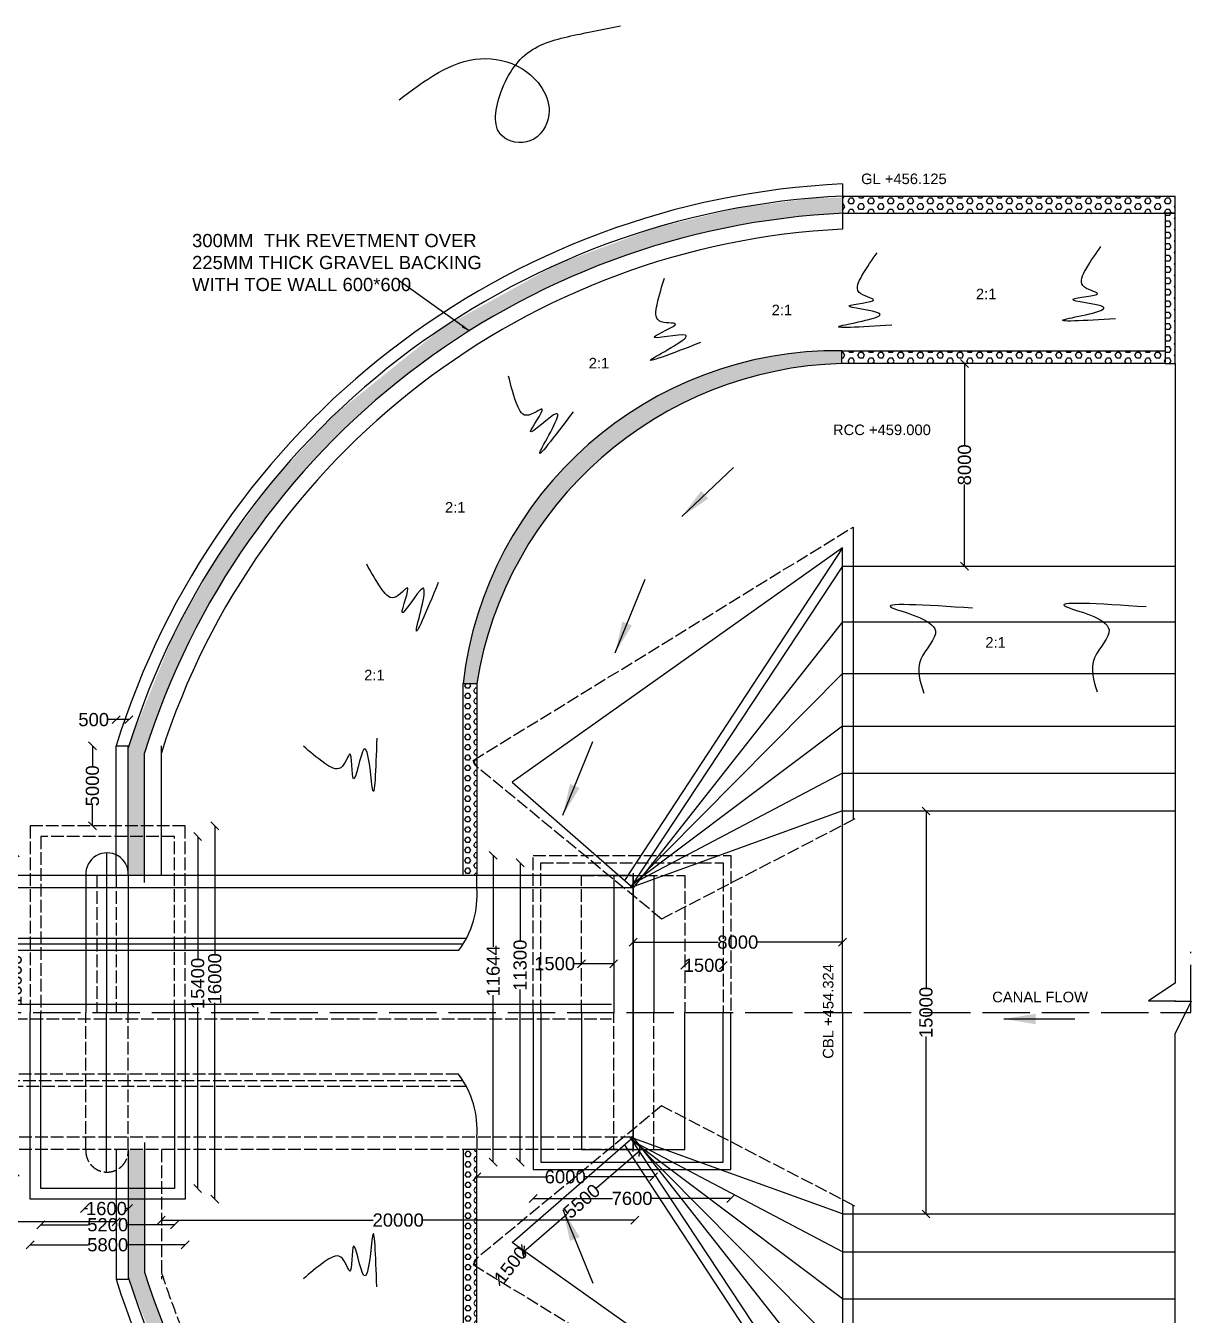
# Model space of a CAD drawing. Header units: millimetres. Extents: x 5124 to 3252586, y 2311 to 45846679.
# Drawn here: x 3155080 to 3199050, y 45743558 to 45792434 of the extents above; entities that cross this region are included whole.
import ezdxf

# ---------------------------------------------------------------- set-up
doc = ezdxf.new("R2010")
doc.units = ezdxf.units.MM
doc.header["$MEASUREMENT"] = 0
doc.linetypes.add('ACAD_ISO02W100', pattern=[15, 12, -3])
for name, color, linetype in [('DIMENSION', 7, 'Continuous'), ('DRAWING', 7, 'Continuous'), ('TEXT', 7, 'Continuous')]:
    doc.layers.add(name, color=color, linetype=linetype)
doc.styles.get("Standard").update_dxf_attribs({"font": 'arial.ttf'})
doc.dimstyles.get("Standard").update_dxf_attribs({"dimtxt": 500, "dimasz": 300, "dimexe": 0.18, "dimexo": 0.0625, "dimgap": 0.09, "dimtad": 0, "dimdec": 0, "dimzin": 0, "dimdsep": 46, "dimtxsty": 'Standard', "dimblk": 'OBLIQUE', "dimcen": 0.09, "dimse1": 1, "dimse2": 1, "dimadec": 0, "dimazin": 0, "dimtfac": 1, "dimtdec": 0, "dimtofl": 0, "dimtmove": 0, "dimatfit": 3, "dimfxl": 1, "dimtolj": 1, "dimtzin": 0, "dimarcsym": 0})
pattern_1 = [(180, (6196575.2, 0), (0, 216.506351), [125, -250]), (60, (6196575.2, 0), (187.5, -108.2531755), [125, -250]), (120, (6196450.2, 0), (187.5, 108.2531755), [125, -250])]

# ---------------------------------------------------------------- blocks, each defined once
blk = doc.blocks.new('_Oblique')
at = {"color": 0, "linetype": 'ByBlock', "lineweight": -2}
blk.add_line((-0.5, -0.5), (0.5, 0.5), dxfattribs=at)
blk = doc.blocks.new('*D158')
at = {"layer": 'Defpoints', "color": 0, "transparency": 16777216}
for p in [(3157304, 45747957), (3157304, 45747598), (3158973, 45747957)]:
    blk.add_point(p, dxfattribs=at)
at = {"layer": 'DIMENSION', "color": 0, "lineweight": -2, "transparency": 16777216}
for p, q in [((3157304, 45747598), (3157417, 45747598)), ((3158973, 45747598), (3158861, 45747598))]:
    blk.add_line(p, q, dxfattribs=at)
at = {"layer": 'DIMENSION', "color": 0, "lineweight": -2, "transparency": 16777216, "xscale": 300, "yscale": 300, "zscale": 300, "rotation": 180}
blk.add_blockref('_Oblique', (3157304, 45747598), dxfattribs=at)
at = {"layer": 'DIMENSION', "color": 0, "lineweight": -2, "transparency": 16777216, "xscale": 300, "yscale": 300, "zscale": 300}
blk.add_blockref('_Oblique', (3158973, 45747598), dxfattribs=at)
at = {"layer": 'DIMENSION', "color": 0, "transparency": 16777216, "insert": (3158139, 45747598), "char_height": 500, "attachment_point": 5}
blk.add_mtext('\\A1;1600', dxfattribs=at)
blk = doc.blocks.new('*D159')
at = {"layer": 'Defpoints', "color": 0, "transparency": 16777216}
for p in [(3155653, 45748359), (3160722, 45748359), (3155653, 45746985)]:
    blk.add_point(p, dxfattribs=at)
at = {"layer": 'DIMENSION', "color": 0, "lineweight": -2, "transparency": 16777216}
for p, q in [((3155653, 45746985), (3157442, 45746985)), ((3160722, 45746985), (3158933, 45746985))]:
    blk.add_line(p, q, dxfattribs=at)
at = {"layer": 'DIMENSION', "color": 0, "lineweight": -2, "transparency": 16777216, "xscale": 300, "yscale": 300, "zscale": 300, "rotation": 180}
blk.add_blockref('_Oblique', (3155653, 45746985), dxfattribs=at)
at = {"layer": 'DIMENSION', "color": 0, "lineweight": -2, "transparency": 16777216, "xscale": 300, "yscale": 300, "zscale": 300}
blk.add_blockref('_Oblique', (3160722, 45746985), dxfattribs=at)
at = {"layer": 'DIMENSION', "color": 0, "transparency": 16777216, "insert": (3158188, 45746985), "char_height": 500, "attachment_point": 5}
blk.add_mtext('\\A1;5200', dxfattribs=at)
blk = doc.blocks.new('*D160')
at = {"layer": 'Defpoints', "color": 0, "transparency": 16777216}
for p in [(3155250, 45747957), (3161125, 45747957), (3155250, 45746225)]:
    blk.add_point(p, dxfattribs=at)
at = {"layer": 'DIMENSION', "color": 0, "lineweight": -2, "transparency": 16777216}
for p, q in [((3155250, 45746225), (3157442, 45746225)), ((3161125, 45746225), (3158933, 45746225))]:
    blk.add_line(p, q, dxfattribs=at)
at = {"layer": 'DIMENSION', "color": 0, "lineweight": -2, "transparency": 16777216, "xscale": 300, "yscale": 300, "zscale": 300, "rotation": 180}
blk.add_blockref('_Oblique', (3155250, 45746225), dxfattribs=at)
at = {"layer": 'DIMENSION', "color": 0, "lineweight": -2, "transparency": 16777216, "xscale": 300, "yscale": 300, "zscale": 300}
blk.add_blockref('_Oblique', (3161125, 45746225), dxfattribs=at)
at = {"layer": 'DIMENSION', "color": 0, "transparency": 16777216, "insert": (3158188, 45746225), "char_height": 500, "attachment_point": 5}
blk.add_mtext('\\A1;5800', dxfattribs=at)
blk = doc.blocks.new('*D161')
at = {"layer": 'Defpoints', "color": 0, "transparency": 16777216}
for p in [(3154680, 45761084), (3158139, 45761084), (3158162, 45748982)]:
    blk.add_point(p, dxfattribs=at)
at = {"layer": 'DIMENSION', "color": 0, "lineweight": -2, "transparency": 16777216}
for p, q in [((3154680, 45761084), (3154680, 45757165)), ((3154680, 45748982), (3154680, 45755332))]:
    blk.add_line(p, q, dxfattribs=at)
at = {"layer": 'DIMENSION', "color": 0, "lineweight": -2, "transparency": 16777216, "xscale": 300, "yscale": 300, "zscale": 300}
for p, rotation in [((3154680, 45761084), 90), ((3154680, 45748982), 270)]:
    blk.add_blockref('_Oblique', p, dxfattribs=dict(at, rotation=rotation))
at = {"layer": 'DIMENSION', "color": 0, "transparency": 16777216, "insert": (3154680, 45756248), "char_height": 500, "attachment_point": 5, "rotation": 90}
blk.add_mtext('\\A1;16000', dxfattribs=at)
blk = doc.blocks.new('*D162')
at = {"layer": 'Defpoints', "color": 0, "transparency": 16777216}
for p in [(3160722, 45761707), (3160722, 45748359), (3161600, 45748359)]:
    blk.add_point(p, dxfattribs=at)
at = {"layer": 'DIMENSION', "color": 0, "lineweight": -2, "transparency": 16777216}
for p, q in [((3161600, 45761707), (3161600, 45757049)), ((3161600, 45748359), (3161600, 45755216))]:
    blk.add_line(p, q, dxfattribs=at)
at = {"layer": 'DIMENSION', "color": 0, "lineweight": -2, "transparency": 16777216, "xscale": 300, "yscale": 300, "zscale": 300}
for p, rotation in [((3161600, 45761707), 90), ((3161600, 45748359), 270)]:
    blk.add_blockref('_Oblique', p, dxfattribs=dict(at, rotation=rotation))
at = {"layer": 'DIMENSION', "color": 0, "transparency": 16777216, "insert": (3161600, 45756132), "char_height": 500, "attachment_point": 5, "rotation": 90}
blk.add_mtext('\\A1;15400', dxfattribs=at)
blk = doc.blocks.new('*D163')
at = {"layer": 'Defpoints', "color": 0, "transparency": 16777216}
for p in [(3161125, 45762109), (3161125, 45747957), (3162248, 45747957)]:
    blk.add_point(p, dxfattribs=at)
at = {"layer": 'DIMENSION', "color": 0, "lineweight": -2, "transparency": 16777216}
for p, q in [((3162248, 45762109), (3162248, 45757227)), ((3162248, 45747957), (3162248, 45755394))]:
    blk.add_line(p, q, dxfattribs=at)
at = {"layer": 'DIMENSION', "color": 0, "lineweight": -2, "transparency": 16777216, "xscale": 300, "yscale": 300, "zscale": 300}
for p, rotation in [((3162248, 45762109), 90), ((3162248, 45747957), 270)]:
    blk.add_blockref('_Oblique', p, dxfattribs=dict(at, rotation=rotation))
at = {"layer": 'DIMENSION', "color": 0, "transparency": 16777216, "insert": (3162248, 45756310), "char_height": 500, "attachment_point": 5, "rotation": 90}
blk.add_mtext('\\A1;16000', dxfattribs=at)
blk = doc.blocks.new('*D180')
at = {"layer": 'Defpoints', "color": 0, "transparency": 16777216}
for p in [(3180078, 45756819), (3180078, 45756819), (3181533, 45756819)]:
    blk.add_point(p, dxfattribs=at)
at = {"layer": 'DIMENSION', "color": 0, "lineweight": -2, "transparency": 16777216}
for p, q in [((3180078, 45756819), (3180083, 45756819)), ((3181533, 45756819), (3181528, 45756819))]:
    blk.add_line(p, q, dxfattribs=at)
at = {"layer": 'DIMENSION', "color": 0, "lineweight": -2, "transparency": 16777216, "xscale": 300, "yscale": 300, "zscale": 300, "rotation": 180}
blk.add_blockref('_Oblique', (3180078, 45756819), dxfattribs=at)
at = {"layer": 'DIMENSION', "color": 0, "lineweight": -2, "transparency": 16777216, "xscale": 300, "yscale": 300, "zscale": 300}
blk.add_blockref('_Oblique', (3181533, 45756819), dxfattribs=at)
at = {"layer": 'DIMENSION', "color": 0, "transparency": 16777216, "insert": (3180805, 45756819), "char_height": 500, "attachment_point": 5}
blk.add_mtext('\\A1;1500', dxfattribs=at)
blk = doc.blocks.new('*D181')
at = {"layer": 'Defpoints', "color": 0, "transparency": 16777216}
for p in [(3178115, 45757698), (3178115, 45757698), (3186049, 45757698)]:
    blk.add_point(p, dxfattribs=at)
at = {"layer": 'DIMENSION', "color": 0, "lineweight": -2, "transparency": 16777216}
for p, q in [((3178115, 45757698), (3181336, 45757698)), ((3186049, 45757698), (3182828, 45757698))]:
    blk.add_line(p, q, dxfattribs=at)
at = {"layer": 'DIMENSION', "color": 0, "lineweight": -2, "transparency": 16777216, "xscale": 300, "yscale": 300, "zscale": 300, "rotation": 180}
blk.add_blockref('_Oblique', (3178115, 45757698), dxfattribs=at)
at = {"layer": 'DIMENSION', "color": 0, "lineweight": -2, "transparency": 16777216, "xscale": 300, "yscale": 300, "zscale": 300}
blk.add_blockref('_Oblique', (3186049, 45757698), dxfattribs=at)
at = {"layer": 'DIMENSION', "color": 0, "transparency": 16777216, "insert": (3182082, 45757698), "char_height": 500, "attachment_point": 5}
blk.add_mtext('\\A1;8000', dxfattribs=at)
blk = doc.blocks.new('*D182')
at = {"layer": 'Defpoints', "color": 0, "transparency": 16777216}
for p in [(3176159, 45756880), (3176159, 45756820), (3177376, 45756820)]:
    blk.add_point(p, dxfattribs=at)
at = {"layer": 'DIMENSION', "color": 0, "lineweight": -2, "transparency": 16777216}
for p, q in [((3176159, 45756880), (3175859, 45756880)), ((3177376, 45756880), (3176159, 45756880))]:
    blk.add_line(p, q, dxfattribs=at)
at = {"layer": 'DIMENSION', "color": 0, "lineweight": -2, "transparency": 16777216, "xscale": 300, "yscale": 300, "zscale": 300, "rotation": 180}
blk.add_blockref('_Oblique', (3176159, 45756880), dxfattribs=at)
at = {"layer": 'DIMENSION', "color": 0, "lineweight": -2, "transparency": 16777216, "xscale": 300, "yscale": 300, "zscale": 300}
blk.add_blockref('_Oblique', (3177376, 45756880), dxfattribs=at)
at = {"layer": 'DIMENSION', "color": 0, "transparency": 16777216, "insert": (3175136, 45756880), "char_height": 500, "attachment_point": 5}
blk.add_mtext('\\A1;1500', dxfattribs=at)
blk = doc.blocks.new('*D183')
at = {"layer": 'Defpoints', "color": 0, "transparency": 16777216}
for p in [(3173828, 45760703), (3174610, 45760703), (3174610, 45749363)]:
    blk.add_point(p, dxfattribs=at)
at = {"layer": 'DIMENSION', "color": 0, "lineweight": -2, "transparency": 16777216}
for p, q in [((3173828, 45760703), (3173828, 45757739)), ((3173828, 45749363), (3173828, 45755906))]:
    blk.add_line(p, q, dxfattribs=at)
at = {"layer": 'DIMENSION', "color": 0, "lineweight": -2, "transparency": 16777216, "xscale": 300, "yscale": 300, "zscale": 300}
for p, rotation in [((3173828, 45760703), 90), ((3173828, 45749363), 270)]:
    blk.add_blockref('_Oblique', p, dxfattribs=dict(at, rotation=rotation))
at = {"layer": 'DIMENSION', "color": 0, "transparency": 16777216, "insert": (3173828, 45756823), "char_height": 500, "attachment_point": 5, "rotation": 90}
blk.add_mtext('\\A1;11300', dxfattribs=at)
blk = doc.blocks.new('*D184')
at = {"layer": 'Defpoints', "color": 0, "transparency": 16777216}
for p in [(3174325, 45760988), (3172806, 45749363), (3174325, 45749363)]:
    blk.add_point(p, dxfattribs=at)
at = {"layer": 'DIMENSION', "color": 0, "lineweight": -2, "transparency": 16777216}
for p, q in [((3172806, 45760988), (3172806, 45757526)), ((3172806, 45749363), (3172806, 45755693))]:
    blk.add_line(p, q, dxfattribs=at)
at = {"layer": 'DIMENSION', "color": 0, "lineweight": -2, "transparency": 16777216, "xscale": 300, "yscale": 300, "zscale": 300}
for p, rotation in [((3172806, 45760988), 90), ((3172806, 45749363), 270)]:
    blk.add_blockref('_Oblique', p, dxfattribs=dict(at, rotation=rotation))
at = {"layer": 'DIMENSION', "color": 0, "transparency": 16777216, "insert": (3172806, 45756609), "char_height": 500, "attachment_point": 5, "rotation": 90}
blk.add_mtext('\\A1;11644', dxfattribs=at)
blk = doc.blocks.new('*D185')
at = {"layer": 'Defpoints', "color": 0, "transparency": 16777216}
for p in [(3172182, 45749839), (3178893, 45749839), (3172182, 45748802)]:
    blk.add_point(p, dxfattribs=at)
at = {"layer": 'DIMENSION', "color": 0, "lineweight": -2, "transparency": 16777216}
for p, q in [((3172182, 45748802), (3174790, 45748802)), ((3178893, 45748802), (3176285, 45748802))]:
    blk.add_line(p, q, dxfattribs=at)
at = {"layer": 'DIMENSION', "color": 0, "lineweight": -2, "transparency": 16777216, "xscale": 300, "yscale": 300, "zscale": 300, "rotation": 180}
blk.add_blockref('_Oblique', (3172182, 45748802), dxfattribs=at)
at = {"layer": 'DIMENSION', "color": 0, "lineweight": -2, "transparency": 16777216, "xscale": 300, "yscale": 300, "zscale": 300}
blk.add_blockref('_Oblique', (3178893, 45748802), dxfattribs=at)
at = {"layer": 'DIMENSION', "color": 0, "transparency": 16777216, "insert": (3175537, 45748802), "char_height": 500, "attachment_point": 5}
blk.add_mtext('\\A1;6000', dxfattribs=at)
blk = doc.blocks.new('*D186')
at = {"layer": 'Defpoints', "color": 0, "transparency": 16777216}
for p in [(3174325, 45749078), (3181818, 45749078), (3174325, 45747984)]:
    blk.add_point(p, dxfattribs=at)
at = {"layer": 'DIMENSION', "color": 0, "lineweight": -2, "transparency": 16777216}
for p, q in [((3174325, 45747984), (3177328, 45747984)), ((3181818, 45747984), (3178815, 45747984))]:
    blk.add_line(p, q, dxfattribs=at)
at = {"layer": 'DIMENSION', "color": 0, "lineweight": -2, "transparency": 16777216, "xscale": 300, "yscale": 300, "zscale": 300, "rotation": 180}
blk.add_blockref('_Oblique', (3174325, 45747984), dxfattribs=at)
at = {"layer": 'DIMENSION', "color": 0, "lineweight": -2, "transparency": 16777216, "xscale": 300, "yscale": 300, "zscale": 300}
blk.add_blockref('_Oblique', (3181818, 45747984), dxfattribs=at)
at = {"layer": 'DIMENSION', "color": 0, "transparency": 16777216, "insert": (3178072, 45747984), "char_height": 500, "attachment_point": 5}
blk.add_mtext('\\A1;7600', dxfattribs=at)
blk = doc.blocks.new('*D187')
at = {"layer": 'Defpoints', "color": 0, "transparency": 16777216}
for p in [(3178316, 45749839), (3178362, 45749785), (3173920, 45746026)]:
    blk.add_point(p, dxfattribs=at)
at = {"layer": 'DIMENSION', "color": 0, "lineweight": -2, "transparency": 16777216}
for p, q in [((3178362, 45749785), (3176728, 45748367)), ((3173966, 45745972), (3175601, 45747390))]:
    blk.add_line(p, q, dxfattribs=at)
at = {"layer": 'DIMENSION', "color": 0, "lineweight": -2, "transparency": 16777216, "xscale": 300, "yscale": 300, "zscale": 300}
for p, rotation in [((3178362, 45749785), 40.93437293867028), ((3173966, 45745972), 220.9343729386703)]:
    blk.add_blockref('_Oblique', p, dxfattribs=dict(at, rotation=rotation))
at = {"layer": 'DIMENSION', "color": 0, "transparency": 16777216, "insert": (3176164, 45747878), "char_height": 500, "attachment_point": 5, "rotation": 40.9344}
blk.add_mtext('\\A1;5500', dxfattribs=at)
blk = doc.blocks.new('*D188')
at = {"layer": 'Defpoints', "color": 0, "transparency": 16777216}
for p in [(3173920, 45746026), (3173023, 45744879), (3173023, 45744879)]:
    blk.add_point(p, dxfattribs=at)
at = {"layer": 'DIMENSION', "color": 0, "lineweight": -2, "transparency": 16777216}
for p, q in [((3173920, 45746026), (3173916, 45746021)), ((3173023, 45744879), (3173026, 45744883))]:
    blk.add_line(p, q, dxfattribs=at)
at = {"layer": 'DIMENSION', "color": 0, "lineweight": -2, "transparency": 16777216, "xscale": 300, "yscale": 300, "zscale": 300}
for p, rotation in [((3173920, 45746026), 51.98374643519207), ((3173023, 45744879), 231.9837464351921)]:
    blk.add_blockref('_Oblique', p, dxfattribs=dict(at, rotation=rotation))
at = {"layer": 'DIMENSION', "color": 0, "transparency": 16777216, "insert": (3173471, 45745452), "char_height": 500, "attachment_point": 5, "rotation": 51.9837}
blk.add_mtext('\\A1;1500', dxfattribs=at)
blk = doc.blocks.new('*D189')
at = {"layer": 'Defpoints', "color": 0, "transparency": 16777216}
for p in [(3189434, 45762671), (3189220, 45747395), (3189434, 45747395)]:
    blk.add_point(p, dxfattribs=at)
at = {"layer": 'DIMENSION', "color": 0, "lineweight": -2, "transparency": 16777216}
for p, q in [((3189220, 45762671), (3189220, 45755949)), ((3189220, 45747395), (3189220, 45754116))]:
    blk.add_line(p, q, dxfattribs=at)
at = {"layer": 'DIMENSION', "color": 0, "lineweight": -2, "transparency": 16777216, "xscale": 300, "yscale": 300, "zscale": 300}
for p, rotation in [((3189220, 45762671), 90), ((3189220, 45747395), 270)]:
    blk.add_blockref('_Oblique', p, dxfattribs=dict(at, rotation=rotation))
at = {"layer": 'DIMENSION', "color": 0, "transparency": 16777216, "insert": (3189220, 45755033), "char_height": 500, "attachment_point": 5, "rotation": 90}
blk.add_mtext('\\A1;15000', dxfattribs=at)
blk = doc.blocks.new('*D190')
at = {"layer": 'Defpoints', "color": 0, "transparency": 16777216}
for p in [(3160222, 45759794), (3160222, 45747161), (3178182, 45747161)]:
    blk.add_point(p, dxfattribs=at)
at = {"layer": 'DIMENSION', "color": 0, "lineweight": -2, "transparency": 16777216}
for p, q in [((3160222, 45747161), (3168258, 45747161)), ((3178182, 45747161), (3170146, 45747161))]:
    blk.add_line(p, q, dxfattribs=at)
at = {"layer": 'DIMENSION', "color": 0, "lineweight": -2, "transparency": 16777216, "xscale": 300, "yscale": 300, "zscale": 300, "rotation": 180}
blk.add_blockref('_Oblique', (3160222, 45747161), dxfattribs=at)
at = {"layer": 'DIMENSION', "color": 0, "lineweight": -2, "transparency": 16777216, "xscale": 300, "yscale": 300, "zscale": 300}
blk.add_blockref('_Oblique', (3178182, 45747161), dxfattribs=at)
at = {"layer": 'DIMENSION', "color": 0, "transparency": 16777216, "insert": (3169202, 45747161), "char_height": 500, "attachment_point": 5}
blk.add_mtext('\\A1;20000', dxfattribs=at)
blk = doc.blocks.new('*D165')
at = {"layer": 'Defpoints', "color": 0, "transparency": 16777216}
for p in [(3141223, 45747094), (3158508, 45747241), (3141223, 45746985)]:
    blk.add_point(p, dxfattribs=at)
at = {"layer": 'DIMENSION', "color": 0, "lineweight": -2, "transparency": 16777216}
for p, q in [((3141223, 45747094), (3148921, 45747094)), ((3158508, 45747094), (3150810, 45747094))]:
    blk.add_line(p, q, dxfattribs=at)
at = {"layer": 'DIMENSION', "color": 0, "lineweight": -2, "transparency": 16777216, "xscale": 300, "yscale": 300, "zscale": 300, "rotation": 180}
blk.add_blockref('_Oblique', (3141223, 45747094), dxfattribs=at)
at = {"layer": 'DIMENSION', "color": 0, "lineweight": -2, "transparency": 16777216, "xscale": 300, "yscale": 300, "zscale": 300}
blk.add_blockref('_Oblique', (3158508, 45747094), dxfattribs=at)
at = {"layer": 'DIMENSION', "color": 0, "transparency": 16777216, "insert": (3149865, 45747094), "char_height": 500, "attachment_point": 5}
blk.add_mtext('\\A1;20000', dxfattribs=at)
blk = doc.blocks.new('*D203')
at = {"layer": 'Defpoints', "color": 0, "transparency": 16777216}
for p in [(3190680, 45779631), (3191451, 45779631), (3191451, 45771950)]:
    blk.add_point(p, dxfattribs=at)
at = {"layer": 'DRAWING', "color": 0, "lineweight": -2, "transparency": 16777216}
for p, q in [((3190680, 45779631), (3190680, 45776536)), ((3190680, 45771950), (3190680, 45775044))]:
    blk.add_line(p, q, dxfattribs=at)
at = {"layer": 'DRAWING', "color": 0, "lineweight": -2, "transparency": 16777216, "xscale": 300, "yscale": 300, "zscale": 300}
for p, rotation in [((3190680, 45779631), 90), ((3190680, 45771950), 270)]:
    blk.add_blockref('_Oblique', p, dxfattribs=dict(at, rotation=rotation))
at = {"layer": 'DRAWING', "color": 0, "transparency": 16777216, "insert": (3190680, 45775790), "char_height": 500, "attachment_point": 5, "rotation": 90}
blk.add_mtext('\\A1;8000', dxfattribs=at)
blk = doc.blocks.new('*D204')
at = {"layer": 'Defpoints', "color": 0, "transparency": 16777216}
for p in [(3157609, 45765140), (3158508, 45765140), (3158508, 45762109)]:
    blk.add_point(p, dxfattribs=at)
at = {"layer": 'DRAWING', "color": 0, "lineweight": -2, "transparency": 16777216}
for p, q in [((3157609, 45765140), (3157609, 45764370)), ((3157609, 45762109), (3157609, 45762879))]:
    blk.add_line(p, q, dxfattribs=at)
at = {"layer": 'DRAWING', "color": 0, "lineweight": -2, "transparency": 16777216, "xscale": 300, "yscale": 300, "zscale": 300}
for p, rotation in [((3157609, 45765140), 90), ((3157609, 45762109), 270)]:
    blk.add_blockref('_Oblique', p, dxfattribs=dict(at, rotation=rotation))
at = {"layer": 'DRAWING', "color": 0, "transparency": 16777216, "insert": (3157609, 45763624), "char_height": 500, "attachment_point": 5, "rotation": 90}
blk.add_mtext('\\A1;5000', dxfattribs=at)
blk = doc.blocks.new('*D205')
at = {"layer": 'Defpoints', "color": 0, "transparency": 16777216}
for p in [(3158508, 45766132), (3158508, 45765140), (3158988, 45765133)]:
    blk.add_point(p, dxfattribs=at)
at = {"layer": 'DRAWING', "color": 0, "lineweight": -2, "transparency": 16777216}
for p, q in [((3158508, 45766132), (3158208, 45766132)), ((3158988, 45766132), (3158508, 45766132))]:
    blk.add_line(p, q, dxfattribs=at)
at = {"layer": 'DRAWING', "color": 0, "lineweight": -2, "transparency": 16777216, "xscale": 300, "yscale": 300, "zscale": 300, "rotation": 180}
blk.add_blockref('_Oblique', (3158508, 45766132), dxfattribs=at)
at = {"layer": 'DRAWING', "color": 0, "lineweight": -2, "transparency": 16777216, "xscale": 300, "yscale": 300, "zscale": 300}
blk.add_blockref('_Oblique', (3158988, 45766132), dxfattribs=at)
at = {"layer": 'DRAWING', "color": 0, "transparency": 16777216, "insert": (3157656, 45766132), "char_height": 500, "attachment_point": 5}
blk.add_mtext('\\A1;500', dxfattribs=at)

msp = doc.modelspace()

# ---------------------------------------------------------------- hatches: boundary and pattern name
at = {"layer": 'DRAWING'}
h = msp.add_hatch(dxfattribs=at)
h.set_pattern_fill('HEX', color=256, scale=1000, style=0)
h.set_pattern_definition(pattern_1)
h.paths.add_polyline_path([(3185058.7, 45785914.6), (3186055.8, 45785914.6), (3186055.8, 45785329.8), (3185973.3, 45785323.3, 0.3139263), (3159588.9, 45764875.6), (3159588.9, 45762109.2), (3159588.9, 45760227.4), (3158969.3, 45760248.6), (3158968.3, 45765069.7, -0.0027936), (3159069.7, 45765387.6), (3160740.4, 45769472.1), (3162391.6, 45772368.4), (3164466.1, 45775197.1), (3166734, 45777643.9), (3170900.4, 45780997.4), (3175235.5, 45783393.6), (3178962.4, 45784776.4), (3182119, 45785529.7)])
h = msp.add_hatch(dxfattribs=at)
h.set_pattern_fill('HEX', color=256, scale=1000, style=0)
h.set_pattern_definition(pattern_1)
h.paths.add_polyline_path([(3186055.8, 45785978.3), (3198671.3, 45785978.3), (3198671.3, 45785329.8), (3186107.2, 45785329.8, 0.000441), (3186055.8, 45785327.4)])
h = msp.add_hatch(dxfattribs=at)
h.set_pattern_fill('HEX', color=256, scale=1000, style=0)
h.set_pattern_definition(pattern_1)
h.paths.add_polyline_path([(3198294.9, 45785329.8), (3198671.3, 45785329.8), (3198671.3, 45779630.8), (3198294.9, 45779630.8)])
h = msp.add_hatch(dxfattribs=at)
h.set_pattern_fill('HEX', color=256, scale=1000, style=0)
h.set_pattern_definition(pattern_1)
h.paths.add_polyline_path([(3171662.6, 45767504.3), (3172181.9, 45767504.3, -0.3603214), (3186025.6, 45779630.8), (3186025.6, 45780118.1, 0.3840619)])
h = msp.add_hatch(dxfattribs=at)
h.set_pattern_fill('HEX', color=256, scale=1000, style=0)
h.set_pattern_definition(pattern_1)
h.paths.add_polyline_path([(3186025.6, 45780118.1), (3186025.6, 45779630.8), (3198294.9, 45779630.8), (3198294.9, 45780118.1)])
h = msp.add_hatch(dxfattribs=at)
h.set_pattern_fill('HEX', color=256, scale=1000, style=0)
h.set_pattern_definition([(180, (6196575.2, 91510065.92), (0, -216.506351), [125, -250]), (300, (6196575.2, 91510065.92), (187.5, 108.2531755), [125, -250]), (240, (6196450.2, 91510065.92), (187.5, -108.2531755), [125, -250])])
h.paths.add_polyline_path([(3185058.7, 45724151.3), (3186055.8, 45724151.3), (3186055.8, 45724736.1), (3185973.3, 45724742.6, -0.3139263), (3159588.9, 45745190.3), (3159588.9, 45747956.7), (3159588.9, 45749838.5), (3158969.3, 45749817.3), (3158968.3, 45744996.2, 0.0027936), (3159069.7, 45744678.4), (3160740.4, 45740593.9), (3162391.6, 45737697.5), (3164466.1, 45734868.8), (3166734, 45732422.1), (3170900.4, 45729068.5), (3175235.5, 45726672.3), (3178962.4, 45725289.6), (3182119, 45724536.3)])
at = {"layer": 'TEXT'}
h = msp.add_hatch(dxfattribs=at)
h.set_pattern_fill('HEX', color=256, scale=900, style=0)
h.set_pattern_definition([(180, (6196575.2, 0), (0, 194.8557159), [112.5, -225]), (60, (6196575.2, 0), (168.75000004, -97.42785795), [112.5, -225]), (120, (6196462.7, 0), (168.75000004, 97.42785795), [112.5, -225])])
h.paths.add_polyline_path([(3172181.9, 45767504.3), (3171662.6, 45767504.3), (3171662.6, 45760227.4), (3172181.9, 45760227.4)])
h = msp.add_hatch(dxfattribs=at)
h.set_pattern_fill('HEX', color=256, scale=900, style=0)
h.set_pattern_definition([(180, (6196575.2, 91510065.92), (0, -194.8557159), [112.5, -225]), (300, (6196575.2, 91510065.92), (168.75000004, 97.42785795), [112.5, -225]), (240, (6196462.7, 91510065.92), (168.75000004, -97.42785795), [112.5, -225])])
h.paths.add_polyline_path([(3172181.9, 45749838.5), (3171662.6, 45749838.5), (3171662.6, 45742561.6), (3172181.9, 45742561.6)])

# ---------------------------------------------------------------- linework, layer by layer
at = {"layer": 'Defpoints'}
msp.add_spline([(3169239.2, 45789628.4), (3172328.7, 45791186.9), (3173889, 45790812.8), (3174918.8, 45789067.4), (3174201.1, 45788070), (3173140.1, 45788257), (3173108.9, 45789940.1), (3174294.7, 45791529.7), (3176104.7, 45792121.9), (3177633.8, 45792433.6)], degree=3, dxfattribs=at)
at = {"layer": 'DRAWING'}
for points in [[(3186055.8, 45786439.2), (3186055.8, 45784723.3)], [(3186055.8, 45785978.3), (3198671.3, 45785978.3)], [(3186107.2, 45785329.8), (3198671.3, 45785329.8), (3198671.3, 45785978.3)], [(3186459.1, 45773433.8), (3186453.7, 45762334.2)], [(3186048.8, 45755033), (3186048.8, 45772641.5), (3173521.1, 45763757.3), (3178114.6, 45759756)], [(3186048.8, 45772641.5), (3177787.2, 45760041.1)], [(3186048.8, 45771949.8), (3178004.7, 45759756)], [(3186048.8, 45771949.8), (3198675.8, 45771949.8)], [(3186048.8, 45769842.1), (3178114.6, 45759756)], [(3186048.8, 45769842.1), (3198674.8, 45769842.1)], [(3186048.8, 45767884), (3178004.7, 45759756)], [(3186048.8, 45767884), (3198673.9, 45767884)], [(3186048.8, 45765882.7), (3178114.6, 45759922.6)], [(3186048.8, 45765882.7), (3198672.9, 45765882.7)], [(3158507.9, 45760227.4), (3158507.9, 45765139.7)], [(3158507.9, 45765139.7), (3158968.3, 45765139.7)], [(3158968.3, 45760227.4), (3158968.3, 45765139.7)], [(3160221.9, 45760227.4), (3160221.9, 45765139.7)], [(3159588.9, 45759963.3), (3159588.9, 45764875.6)], [(3186048.8, 45764101), (3178114.6, 45759922.6)], [(3186048.8, 45764101), (3198672, 45764101)], [(3186048.8, 45762671.3), (3178004.7, 45759756)], [(3186048.8, 45762671.3), (3198671.3, 45762671.3)], [(3158139.4, 45761083.8), (3158139.4, 45755033)], [(3178114.6, 45760227.4), (3098287.6, 45760227.4)], [(3157355.5, 45760227.4), (3157355.5, 45755033)], [(3158968.3, 45760227.4), (3158968.3, 45755033)], [(3172181.9, 45759756), (3172181.9, 45760227.4)], [(3177375.8, 45760227.4), (3177375.8, 45755033)], [(3178114.6, 45760308.5), (3178114.6, 45749862.3)], [(3178892.8, 45760227.4), (3178892.8, 45755033)], [(3178114.6, 45759756), (3098287.6, 45759756)], [(3178114.6, 45749757.4), (3178114.6, 45760203.6)], [(3171785.7, 45757832.9), (3098287.6, 45757832.9)], [(3171660.8, 45757619.7), (3098287.6, 45757619.7)], [(3171491.5, 45757377.1), (3098287.6, 45757377.1)], [(3018460.6, 45755348.1), (3177294.8, 45755348.1)], [(3158139.4, 45748982.1), (3158139.4, 45755033)], [(3186048.8, 45755033), (3186048.8, 45737424.4), (3173521.1, 45746308.7), (3178114.6, 45750309.9)], [(3159588.9, 45750102.7), (3159588.9, 45745190.3)], [(3172181.9, 45750309.9), (3172181.9, 45749838.5)], [(3186048.8, 45737424.4), (3177787.2, 45750024.8)], [(3186048.8, 45738116.1), (3178004.7, 45750309.9)], [(3186048.8, 45742181.9), (3178004.7, 45750309.9)], [(3186048.8, 45747394.6), (3178004.7, 45750309.9)], [(3186048.8, 45740223.8), (3178114.6, 45750309.9)], [(3186048.8, 45744183.2), (3178114.6, 45750143.4)], [(3186048.8, 45745964.9), (3178114.6, 45750143.4)], [(3158507.9, 45749838.5), (3158507.9, 45744926.2)], [(3158968.3, 45749838.5), (3158968.3, 45744926.2)], [(3186459.1, 45736632.1), (3186453.7, 45747731.7)], [(3186048.8, 45747394.6), (3198671.3, 45747394.6)], [(3186048.8, 45745964.9), (3198672, 45745964.9)], [(3158507.9, 45744926.2), (3158968.3, 45744926.2)], [(3186048.8, 45744183.2), (3198672.9, 45744183.2)]]:
    msp.add_lwpolyline(points, dxfattribs=at)
msp.add_lwpolyline([(3198671.3, 45785329.8), (3198294.9, 45785329.8), (3198294.9, 45779630.8), (3198671.3, 45779630.8)], close=True, dxfattribs=at)
at = {"layer": 'DRAWING', "linetype": 'ACAD_ISO02W100', "ltscale": 40}
for points in [[(3186520.8, 45762368.9), (3179192, 45758573.8), (3172181.9, 45764353.4), (3172044.5, 45764586.5), (3186459.1, 45773433.8)], [(3161124.9, 45755033), (3161124.9, 45762109.2), (3155250.2, 45762109.2), (3155250.2, 45755033)], [(3160722.4, 45755033), (3160722.4, 45761706.8), (3155652.6, 45761706.8), (3155652.6, 45755033)], [(3174324.9, 45755033), (3174324.9, 45760988.1), (3181818.2, 45760988.1), (3181818.2, 45755033)], [(3174610.3, 45755033), (3174610.3, 45760702.7), (3181532.7, 45760702.7), (3181532.7, 45755033)], [(3157771.1, 45760227.4), (3157771.1, 45755033)], [(3158507.9, 45760227.4), (3158507.9, 45755033)], [(3176158.6, 45755033), (3176158.6, 45760227.4), (3180077.8, 45760227.4), (3180077.8, 45755033)], [(3157355.5, 45749838.5), (3157355.5, 45755033)], [(3158968.3, 45749838.5), (3158968.3, 45755033)], [(3177375.8, 45749838.5), (3177375.8, 45755033)], [(3178892.8, 45749838.5), (3178892.8, 45755033)], [(3018460.6, 45754787.9), (3177294.8, 45754787.9)], [(3171491.5, 45752688.8), (3098287.6, 45752688.8)], [(3171660.8, 45752446.2), (3098287.6, 45752446.2)], [(3171785.7, 45752233), (3098287.6, 45752233)], [(3186520.8, 45747697), (3179192, 45751492.2), (3172181.9, 45745712.5), (3172044.5, 45745479.5), (3186459.1, 45736632.1)], [(3178114.6, 45750309.9), (3098287.6, 45750309.9)], [(3178114.6, 45749838.5), (3098287.6, 45749838.5)], [(3160221.9, 45749838.5), (3160221.9, 45744926.2)]]:
    msp.add_lwpolyline(points, dxfattribs=at)
at = {"layer": 'DRAWING', "linetype": 'ACAD_ISO02W100', "ltscale": 150}
msp.add_lwpolyline([(2995610.8, 45757418.1), (2995610.8, 45755033), (3199256.4, 45755033), (3199256.4, 45757327.5)], dxfattribs=at)
at = {"layer": 'DRAWING', "linetype": 'Continuous'}
msp.add_lwpolyline([(3198671.3, 45756144), (3197651.9, 45755479.8), (3198685.1, 45755474.8), (3198657.6, 45755464.8), (3199276.9, 45755459.8), (3198671.3, 45754237)], dxfattribs=at)
at = {"layer": 'DRAWING'}
for centre, radius, start, end in [((3187460.1, 45756158.5), 30313.3, 92.65534, 162.76564), ((3187460.1, 45756158.5), 29852.8, 92.65534, 162.63223), ((3187460.1, 45756158.5), 29202.7, 92.65534, 162.63223), ((3187460.1, 45756158.5), 28599.3, 92.81461, 162.25267), ((3158161.9, 45760276.2), 807.9, 356.53535, 183.46465), ((3168770, 45759456.6), 3425, 322.616, 5.01383), ((3168770, 45750609.3), 3425, 354.98617, 37.384), ((3187460.1, 45753907.4), 29202.7, 197.36777, 267.34466), ((3187460.1, 45753907.4), 30313.3, 197.23436, 267.34466), ((3187460.1, 45753907.4), 29852.8, 197.36777, 267.34466)]:
    msp.add_arc(centre, radius, start, end, dxfattribs=at)
at = {"layer": 'DRAWING', "linetype": 'ACAD_ISO02W100', "ltscale": 40}
for centre, radius, start, end in [((3158161.9, 45749789.7), 807.9, 176.53535, 3.46465), ((3187460.1, 45753907.4), 28599.3, 197.74733, 267.18539)]:
    msp.add_arc(centre, radius, start, end, dxfattribs=at)
at = {"layer": 'DRAWING'}
for points in [[(3187918.5, 45781081.8), (3185989.7, 45781063.3), (3187454.8, 45781526.4), (3186305, 45781822.7), (3187232.3, 45782045), (3186675.9, 45782341.4), (3186787.2, 45782952.7), (3187362.1, 45783823.3)], [(3196410, 45781324.4), (3194481.2, 45781305.8), (3195946.3, 45781768.9), (3194796.5, 45782065.3), (3195723.8, 45782287.6), (3195167.4, 45782584), (3195278.7, 45783195.2), (3195853.6, 45784065.8)], [(3180672, 45780427.9), (3178841.5, 45779819.7), (3180094.5, 45780709.1), (3178909.1, 45780639.2), (3179723.8, 45781134.7), (3179103.4, 45781246.5), (3179022.2, 45781862.5), (3179302.9, 45782867.3)], [(3175837.6, 45777794.5), (3174598.6, 45776316.2), (3175198.4, 45777730.9), (3174226.1, 45777049.3), (3174659.6, 45777898.7), (3174072.8, 45777668.3), (3173680.4, 45778150), (3173392.1, 45779152.7)], [(3170723.5, 45771329.1), (3169899.9, 45769584.8), (3170121.4, 45771105.4), (3169353.7, 45770199.5), (3169557.5, 45771131), (3169048.4, 45770759.3), (3168546.6, 45771125.7), (3168013.4, 45772022.5)], [(3190988.2, 45770359.1), (3187963, 45770359.1), (3189577.8, 45769494.9), (3189027.8, 45768431.3), (3189133.1, 45767134)], [(3197570.8, 45770405.9), (3194545.5, 45770405.9), (3196160.3, 45769541.6), (3195610.4, 45768478.1), (3195715.7, 45767180.8)], [(3168391.1, 45765430.2), (3168233.6, 45763507.7), (3167906.1, 45765009), (3167506.1, 45763891), (3167369.3, 45764834.7), (3167023.4, 45764307.6), (3166424.8, 45764474.2), (3165610.3, 45765126.1)], [(3168391.1, 45744635.7), (3168233.6, 45746558.2), (3167906.1, 45745056.9), (3167506.1, 45746175), (3167369.3, 45745231.2), (3167023.4, 45745758.3), (3166424.8, 45745591.7), (3165610.3, 45744939.8)]]:
    msp.add_spline(points, degree=3, dxfattribs=at)
at = {"layer": 'TEXT'}
for points in [[(3198294.9, 45779630.8), (3186025.6, 45779630.8), (3186025.6, 45780118.1), (3198294.9, 45780118.1)], [(3172181.9, 45760227.4), (3171662.6, 45760227.4), (3171662.6, 45767504.3), (3172181.9, 45767504.3)], [(3172181.9, 45749838.5), (3171662.6, 45749838.5), (3171662.6, 45742561.6), (3172181.9, 45742561.6)]]:
    msp.add_lwpolyline(points, close=True, dxfattribs=at)
for points in [[(3198671.3, 45779630.8), (3198671.3, 45756144)], [(3198671.3, 45755474.9), (3198671.3, 45755464.7)], [(3161124.9, 45755033), (3161124.9, 45747956.7), (3155250.2, 45747956.7), (3155250.2, 45755033)], [(3160722.4, 45755033), (3160722.4, 45748359.2), (3155652.6, 45748359.2), (3155652.6, 45755033)], [(3174324.9, 45755033), (3174324.9, 45749077.8), (3181818.2, 45749077.8), (3181818.2, 45755033)], [(3174610.3, 45755033), (3174610.3, 45749363.3), (3181532.7, 45749363.3), (3181532.7, 45755033)], [(3176158.6, 45755033), (3176158.6, 45749838.5), (3180077.8, 45749838.5), (3180077.8, 45755033)], [(3198671.3, 45730435.1), (3198671.3, 45754237)]]:
    msp.add_lwpolyline(points, dxfattribs=at)
for centre, radius, start, end in [((3185843.8, 45765840.8), 14278.4, 89.27028, 173.3098), ((3186425.1, 45765209.5), 14426.8, 91.58674, 170.84745)]:
    msp.add_arc(centre, radius, start, end, dxfattribs=at)

# ---------------------------------------------------------------- texts
at = {"layer": 'DIMENSION'}
for s, p in [('GL +456.125', (3186757.2, 45786432.3)), ('2:1', (3191111.9, 45782069.1)), ('2:1', (3183366.3, 45781459.2)), ('2:1', (3176429.8, 45779445.9)), ('RCC +459.000', (3185691, 45776918.8)), ('2:1', (3170977.4, 45773980.5)), ('2:1', (3191470.1, 45768861.6)), ('2:1', (3167912, 45767621.7)), ('CANAL FLOW', (3191729.7, 45755419.2))]:
    msp.add_text(s, height=400, dxfattribs=at).set_placement(p)
msp.add_text('CBL +454.324', height=400, rotation=90, dxfattribs=at).set_placement((3185708.9, 45753279.5))
at = {"layer": 'DRAWING', "insert": (3161388.4, 45784543.5), "char_height": 500, "width": 12119.002, "attachment_point": 1}
msp.add_mtext('300MM  THK REVETMENT OVER 225MM THICK GRAVEL BACKING WITH TOE WALL 600*600', dxfattribs=at)

# ---------------------------------------------------------------- dimensions: what is measured, and where the dimension line sits
at = {"layer": 'DIMENSION'}
for base, p1, p2, angle, text, picture, middle in [((3189219.9, 45747394.6), (3189433.7, 45762671.3), (3189433.7, 45747394.6), 90, '15000', '*D189', (3189219.9, 45755033)), ((3160221.9, 45747160.7), (3178182, 45747160.7), (3160221.9, 45759794.1), 180, '20000', '*D190', (3169202, 45747160.7)), ((3178114.6, 45757698), (3186048.8, 45757698), (3178114.6, 45757698), 180, '8000', '*D181', (3182081.7, 45757698)), ((3176158.6, 45756879.7), (3177375.8, 45756820.3), (3176158.6, 45756820.3), 180, '1500', '*D182', (3175136.3, 45756879.7)), ((3180077.8, 45756819.2), (3181532.7, 45756819.2), (3180077.8, 45756819.2), 180, '1500', '*D180', (3180805.3, 45756819.2)), ((3172181.9, 45748801.6), (3178892.8, 45749838.5), (3172181.9, 45749838.5), 180, '6000', '*D185', (3175537.4, 45748801.6)), ((3174324.9, 45747983.9), (3181818.2, 45749077.8), (3174324.9, 45749077.8), 180, '7600', '*D186', (3178071.5, 45747983.9)), ((3155652.6, 45746985.3), (3160722.4, 45748359.2), (3155652.6, 45748359.2), 180, '5200', '*D159', (3158187.5, 45746985.3)), ((3155250.2, 45746225.4), (3161124.9, 45747956.7), (3155250.2, 45747956.7), 180, '5800', '*D160', (3158187.5, 45746225.4)), ((3157304.3, 45747598.1), (3158973.3, 45747956.7), (3157304.3, 45747956.7), 180, '1600', '*D158', (3158138.8, 45747598.1)), ((3141222.5, 45747093.9), (3158507.9, 45747240.5), (3141222.5, 45746985.3), 180, '20000', '*D165', (3149865.2, 45747093.9))]:
    dim = msp.add_linear_dim(base=base, p1=p1, p2=p2, angle=angle, text=text, dimstyle='Standard', dxfattribs=at)
    dim.commit()
    dim.dimension.update_dxf_attribs({"geometry": picture, "text_midpoint": middle})
for base, p1, p2, text, picture, middle in [((3162248, 45747956.7), (3161124.9, 45762109.2), (3161124.9, 45747956.7), '16000', '*D163', (3162248, 45756310.3)), ((3161599.9, 45748359.2), (3160722.4, 45761706.8), (3160722.4, 45748359.2), '15400', '*D162', (3161599.9, 45756132.4)), ((3154679.5, 45761083.8), (3158161.9, 45748981.8), (3158139.4, 45761083.8), '16000', '*D161', (3154679.5, 45756248.3)), ((3172806.2, 45749363.3), (3174324.9, 45760988.1), (3174324.9, 45749363.3), '11644', '*D184', (3172806.2, 45756609.4)), ((3173828.1, 45760702.7), (3174610.3, 45749363.3), (3174610.3, 45760702.7), '11300', '*D183', (3173828.1, 45756822.8))]:
    dim = msp.add_linear_dim(base=base, p1=p1, p2=p2, angle=90, text=text, dimstyle='Standard', dxfattribs=at)
    dim.commit()
    dim.dimension.update_dxf_attribs({"geometry": picture, "text_midpoint": middle, "dimtype": 160})
for p2, distance, text, picture, middle in [((3178315.7, 45749838.5), -71.4, '5500', '*D187', (3176164.4, 45747878.4)), ((3173023, 45744878.9), 0, '1500', '*D188', (3173471.3, 45745452.5))]:
    dim = msp.add_aligned_dim(p1=(3173919.7, 45746026), p2=p2, distance=distance, text=text, dimstyle='Standard', dxfattribs=at)
    dim.commit()
    dim.dimension.update_dxf_attribs({"geometry": picture, "text_midpoint": middle})
at = {"layer": 'DRAWING'}
for base, p1, p2, text, picture, middle in [((3190680.5, 45779630.8), (3191451, 45771949.8), (3191451, 45779630.8), '8000', '*D203', (3190680.5, 45775790.3)), ((3157609.2, 45765139.7), (3158507.9, 45762109.2), (3158507.9, 45765139.7), '5000', '*D204', (3157609.2, 45763624.5))]:
    dim = msp.add_linear_dim(base=base, p1=p1, p2=p2, angle=90, text=text, dimstyle='Standard', dxfattribs=at)
    dim.commit()
    dim.dimension.update_dxf_attribs({"geometry": picture, "text_midpoint": middle})
dim = msp.add_linear_dim(base=(3158507.9, 45766131.5), p1=(3158988.3, 45765133.4), p2=(3158507.9, 45765139.7), text='500', dimstyle='Standard', dxfattribs=at)
dim.commit()
dim.dimension.update_dxf_attribs({"geometry": '*D205', "text_midpoint": (3157656.3, 45766131.5)})

# ---------------------------------------------------------------- leaders
at = {"layer": 'Defpoints'}
msp.add_leader([(3171890.8, 45780864.6), (3169234.8, 45782763.3)], dimstyle='Standard', override={"dimgap": 0.09, "dimtad": 0}, dxfattribs=at)
at = {"layer": 'DRAWING'}
for points in [[(3179959.9, 45773831.6), (3181921.1, 45775691.1)], [(3177432.7, 45768667.1), (3178569.1, 45771459.2)], [(3175449, 45762506.3), (3176585.4, 45765298.4)], [(3192176.6, 45754786.7), (3194865.7, 45754786.7)], [(3175449, 45747559.6), (3176585.4, 45744767.5)]]:
    msp.add_leader(points, dimstyle='Standard', override={"dimasz": 1200, "dimgap": 0.09, "dimtad": 0}, dxfattribs=at)

doc.saveas('drawing.dxf')
